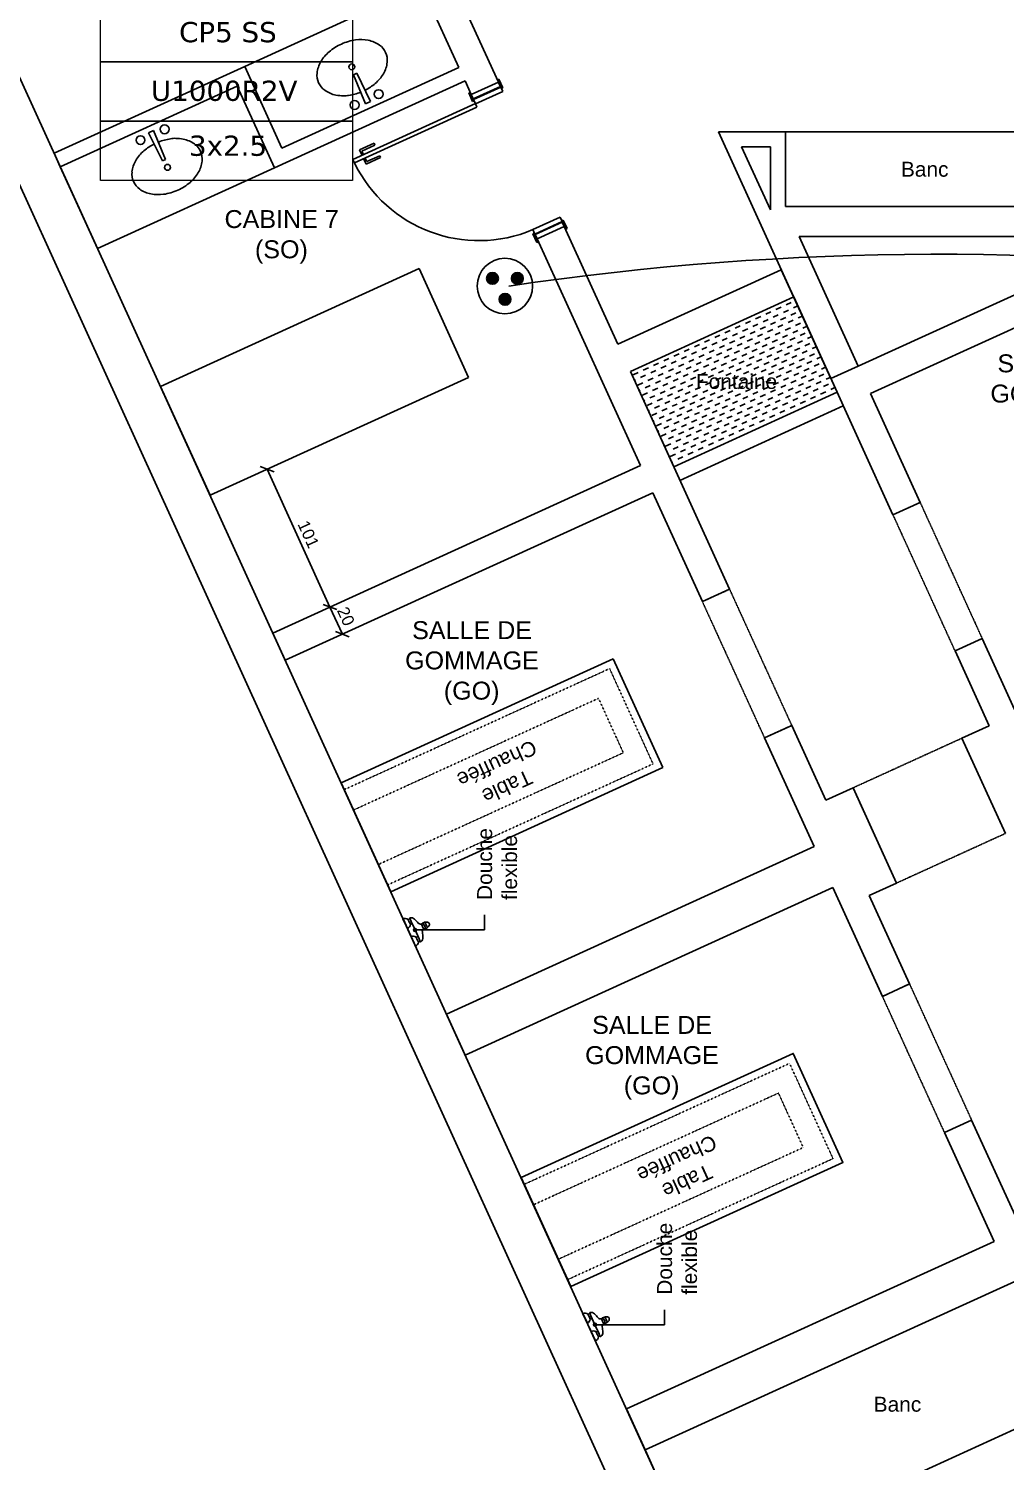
# Model space of a CAD drawing. Header units: millimetres. Extents: x 71819 to 78266, y 23672 to 38445.
# Drawn here: x 73730 to 74383, y 26074 to 27032 of the extents above; entities that cross this region are included whole.
import ezdxf
from ezdxf.enums import TextEntityAlignment as Align

# ---------------------------------------------------------------- set-up
doc = ezdxf.new("R2010")
doc.units = ezdxf.units.MM
doc.linetypes.add('ACAD_ISO03W100', pattern=[30, 12, -18])
doc.linetypes.add('DASHED2', pattern=[0.375, 0.25, -0.125])
doc.layers.add('Plan Archi', color=8, linetype='Continuous')
doc.layers.add('prise', color=1, linetype='Continuous')
doc.layers.add('STRUCTURE POUTRES', color=5, linetype='ACAD_ISO03W100', lineweight=20)
doc.styles.get("Standard").update_dxf_attribs({"font": 'arial.ttf'})
doc.styles.add('Verdana', font='verdana.ttf')

# ---------------------------------------------------------------- blocks, each defined once
blk = doc.blocks.new('_Dot')
at = {"color": 0, "linetype": 'ByBlock', "lineweight": -2}
blk.add_line((-0.5, 0), (-1, 0), dxfattribs=at)
at = {"color": 0, "linetype": 'ByBlock', "const_width": 0.5}
blk.add_lwpolyline([(-0.25, 0, 1), (0.25, 0, 1)], format="xyb", close=True, dxfattribs=at)
blk = doc.blocks.new('Prise de courant normale')
at = {"layer": 'prise', "linetype": 'Continuous'}
for points in [[(-122.5, 51.1, 1), (-43.6, 51.1, 1)], [(43.6, 51.1, 1), (122.5, 51.1, 1)], [(-38.3, -88.5, 1), (40.6, -88.5, 1)]]:
    blk.add_hatch(color=5, dxfattribs=at).paths.add_polyline_path(points, flags=0)
at = {"layer": 'prise', "color": 1, "linetype": 'Continuous'}
blk.add_circle((0, 0), 185.4, dxfattribs=at)
at = {"layer": 'prise', "color": 5, "linetype": 'Continuous'}
for centre in [(-83.1, 51.1), (83.1, 51.1), (1.2, -88.5)]:
    blk.add_circle(centre, 39.4, dxfattribs=at)
blk = doc.blocks.new('ETIQ ECL')
at = {"color": 6, "linetype": 'ByBlock'}
blk.add_lwpolyline([(-28.09, 19.8), (28.09, 19.8), (28.09, -19.8), (-28.09, -19.8)], close=True, dxfattribs=at)
at = {"layer": 'STRUCTURE POUTRES', "color": 6, "linetype": 'ByBlock'}
for points in [[(-28.09, 19.8), (28.09, 19.8), (28.09, 6.6), (-28.09, 6.6)], [(-28.09, 6.6), (28.09, 6.6), (28.09, -6.6), (-28.09, -6.6)], [(-28.09, -6.6), (28.09, -6.6), (28.09, -19.8), (-28.09, -19.8)]]:
    blk.add_lwpolyline(points, close=True, dxfattribs=at)
at = {"layer": 'STRUCTURE POUTRES', "color": 6, "linetype": 'ByBlock', "style": 'Verdana'}
for tag, p in [('CIRCUIT', (0.33, 10.99)), ('CABLE', (-0.49, -2.08)), ('SECTION', (0.37, -14.32))]:
    blk.add_attdef(tag, text='', height=4.5, dxfattribs=at).set_placement(p, align=Align.CENTER)

msp = doc.modelspace()

# ---------------------------------------------------------------- linework, layer by layer
at = {"color": 6}
msp.add_arc((74339.94, 24914.54), 1966.78, 65.53294, 98.44292, dxfattribs=at)
at = {"layer": 'Plan Archi'}
for p, q in [((72996.3, 28523.76), (74377.7, 25493.27)), ((74397, 25523.27), (73042.81, 28493.94)), ((74044.3, 26996.31), (73942.09, 27220.53)), ((73923.89, 27212.23), (74017.81, 27006.21)), ((73874.63, 27006.88), (73992.92, 27060.8)), ((73992.92, 27060.8), (74017.81, 27006.21)), ((73874.63, 27006.88), (73747.24, 26948.81)), ((73899.52, 26952.29), (73874.63, 27006.88)), ((73899.52, 26952.29), (73874.63, 27006.88)), ((74017.81, 27006.21), (73899.52, 26952.29)), ((74017.81, 27006.21), (73899.52, 26952.29)), ((73949.59, 27002.27), (73947.42, 27001.29)), ((73947.42, 27001.29), (73955.42, 26981.91)), ((73958.79, 26983.42), (73949.59, 27002.27)), ((74044.58, 26998.28), (74043.74, 26997.9)), ((74043.74, 26997.9), (74046.34, 26992.2)), ((74047.18, 26992.58), (74044.58, 26998.28)), ((73751.39, 26939.71), (73869.68, 26993.63)), ((73751.39, 26939.71), (73869.68, 26993.63)), ((73869.68, 26993.63), (73894.57, 26939.04)), ((73869.68, 26993.63), (73894.57, 26939.04)), ((73894.57, 26939.04), (74021.95, 26997.11)), ((74021.95, 26997.11), (74026.1, 26988.01)), ((74024.43, 26989.1), (74025.27, 26989.48)), ((74027.03, 26983.39), (74024.43, 26989.1)), ((74025.27, 26989.48), (74027.87, 26983.77)), ((74026.1, 26988.01), (74044.3, 26996.31)), ((74026.1, 26988.01), (74044.3, 26996.31)), ((74027.43, 26985.09), (74026.1, 26988.01)), ((74045.63, 26993.38), (74027.43, 26985.09)), ((74027.62, 26984.67), (74045.82, 26992.97)), ((74047.15, 26990.05), (74028.96, 26981.75)), ((74044.3, 26996.31), (74047.15, 26990.05)), ((74044.36, 26996.17), (74046.14, 26992.27)), ((74045.82, 26992.97), (74047.15, 26990.05)), ((74046.34, 26992.2), (74047.18, 26992.58)), ((74028.82, 26982.04), (73946.92, 26944.71)), ((73948.02, 26942.3), (74029.92, 26979.64)), ((73955.42, 26981.91), (73958.79, 26983.42)), ((74027.87, 26983.77), (74027.03, 26983.39)), ((74028.96, 26981.75), (74027.62, 26984.67)), ((74029.92, 26979.64), (74028.82, 26982.04)), ((73813.78, 26964.01), (73810.41, 26962.5)), ((73810.41, 26962.5), (73819.61, 26943.65)), ((73821.77, 26944.63), (73813.78, 26964.01)), ((74266.52, 26798.13), (74191.3, 26963.13)), ((74191.3, 26963.13), (74236.08, 26963.13)), ((74236.08, 26963.13), (74236.08, 26913.13)), ((74236.08, 26963.13), (74236.08, 26913.13)), ((74422.36, 26963.13), (74236.08, 26963.13)), ((73951.39, 26951.09), (73961.15, 26955.54)), ((73952.96, 26947.64), (73951.39, 26951.09)), ((73961.72, 26954.29), (73952.98, 26950.31)), ((73952.98, 26950.31), (73954.02, 26948.03)), ((73961.15, 26955.54), (73961.72, 26954.29)), ((74226.08, 26910.96), (74206.85, 26953.13)), ((74206.85, 26953.13), (74226.08, 26953.13)), ((74226.08, 26953.13), (74226.08, 26910.96)), ((73747.24, 26948.81), (73751.39, 26939.71)), ((73819.61, 26943.65), (73821.77, 26944.63)), ((73946.92, 26944.71), (73948.02, 26942.3)), ((73948.02, 26942.3), (73946.92, 26944.71)), ((73954.19, 26944.94), (73955.76, 26941.49)), ((73956.22, 26943.2), (73955.18, 26945.48)), ((73955.76, 26941.49), (73965.53, 26945.94)), ((73964.96, 26947.19), (73956.22, 26943.2)), ((73965.53, 26945.94), (73964.96, 26947.19)), ((73776.28, 26885.12), (73751.39, 26939.71)), ((73894.57, 26939.04), (73776.28, 26885.12)), ((74284.72, 26806.42), (74548.64, 26926.73)), ((74236.08, 26913.13), (74422.36, 26913.13)), ((74236.08, 26913.13), (74422.36, 26913.13)), ((74067.25, 26897.75), (74085.45, 26906.04)), ((74086.78, 26903.12), (74068.58, 26894.82)), ((74068.77, 26894.41), (74086.97, 26902.7)), ((74085.45, 26906.04), (74086.78, 26903.12)), ((74087.5, 26904.12), (74086.66, 26903.74)), ((74086.66, 26903.74), (74089.26, 26898.04)), ((74086.97, 26902.7), (74088.3, 26899.78)), ((74090.1, 26898.42), (74087.5, 26904.12)), ((74068.58, 26894.82), (74067.25, 26897.75)), ((74067.35, 26894.94), (74068.19, 26895.32)), ((74069.95, 26889.23), (74067.35, 26894.94)), ((74068.19, 26895.32), (74070.79, 26889.61)), ((74070.1, 26891.49), (74068.77, 26894.41)), ((74088.3, 26899.78), (74070.1, 26891.49)), ((74070.1, 26891.49), (74088.3, 26899.78)), ((74088.3, 26899.78), (74124.15, 26821.15)), ((74089.26, 26898.04), (74090.1, 26898.42)), ((74442.36, 26893.13), (74245.19, 26893.13)), ((74245.19, 26893.13), (74284.72, 26806.42)), ((74538.69, 26900.22), (74293.01, 26788.23)), ((74070.79, 26889.61), (74069.95, 26889.23)), ((74139.13, 26740.06), (74070.1, 26891.49)), ((73991.16, 26871.8), (73818.27, 26792.99)), ((74024.34, 26799), (73991.16, 26871.8)), ((74124.15, 26821.15), (74233.34, 26870.92)), ((74233.34, 26870.92), (74266.52, 26798.13)), ((74241.63, 26852.72), (74132.44, 26802.95)), ((74132.44, 26802.95), (74241.63, 26852.72)), ((74229.81, 26844.26), (74233.23, 26845.82)), ((74236.64, 26847.37), (74240.05, 26848.93)), ((74241.61, 26845.52), (74244.35, 26846.77)), ((74308, 26707.14), (74241.63, 26852.72)), ((74241.63, 26852.72), (74270.67, 26789.03)), ((74209.34, 26834.93), (74212.75, 26836.49)), ((74216.17, 26838.04), (74219.58, 26839.6)), ((74221.13, 26836.19), (74224.55, 26837.74)), ((74222.99, 26841.15), (74226.4, 26842.71)), ((74226.1, 26834.33), (74229.51, 26835.88)), ((74227.96, 26839.3), (74231.37, 26840.85)), ((74232.92, 26837.44), (74236.34, 26838.99)), ((74234.78, 26842.41), (74238.19, 26843.96)), ((74237.89, 26835.58), (74241.3, 26837.14)), ((74239.75, 26840.55), (74243.16, 26842.11)), ((74242.86, 26833.73), (74246.27, 26835.28)), ((74244.72, 26838.69), (74247.46, 26839.94)), ((74188.87, 26825.6), (74192.28, 26827.15)), ((74193.84, 26823.74), (74197.25, 26825.3)), ((74195.69, 26828.71), (74199.1, 26830.26)), ((74200.66, 26826.85), (74204.07, 26828.41)), ((74202.52, 26831.82), (74205.93, 26833.38)), ((74205.63, 26825), (74209.04, 26826.55)), ((74207.48, 26829.96), (74210.9, 26831.52)), ((74212.45, 26828.11), (74215.86, 26829.66)), ((74214.31, 26833.07), (74217.72, 26834.63)), ((74217.42, 26826.25), (74220.83, 26827.81)), ((74219.28, 26831.22), (74222.69, 26832.77)), ((74222.39, 26824.39), (74225.8, 26825.95)), ((74224.24, 26829.36), (74227.66, 26830.92)), ((74229.21, 26827.5), (74232.62, 26829.06)), ((74231.07, 26832.47), (74234.48, 26834.03)), ((74234.18, 26825.65), (74237.59, 26827.2)), ((74236.04, 26830.61), (74239.45, 26832.17)), ((74239.15, 26823.79), (74242.56, 26825.35)), ((74241, 26828.76), (74244.42, 26830.31)), ((74245.97, 26826.9), (74249.38, 26828.46)), ((74247.83, 26831.87), (74250.57, 26833.12)), ((74250.94, 26825.04), (74253.68, 26826.29)), ((74168.39, 26816.27), (74171.81, 26817.82)), ((74173.36, 26814.41), (74176.77, 26815.96)), ((74175.22, 26819.38), (74178.63, 26820.93)), ((74180.19, 26817.52), (74183.6, 26819.08)), ((74182.04, 26822.49), (74185.46, 26824.04)), ((74185.15, 26815.66), (74188.57, 26817.22)), ((74187.01, 26820.63), (74190.42, 26822.19)), ((74191.98, 26818.77), (74195.39, 26820.33)), ((74196.95, 26816.92), (74200.36, 26818.47)), ((74198.8, 26821.88), (74202.22, 26823.44)), ((74201.91, 26815.06), (74205.33, 26816.62)), ((74203.77, 26820.03), (74207.18, 26821.58)), ((74208.74, 26818.17), (74212.15, 26819.73)), ((74210.59, 26823.14), (74214.01, 26824.69)), ((74213.71, 26816.31), (74217.12, 26817.87)), ((74215.56, 26821.28), (74218.97, 26822.84)), ((74218.67, 26814.46), (74222.09, 26816.01)), ((74220.53, 26819.43), (74223.94, 26820.98)), ((74225.5, 26817.57), (74228.91, 26819.12)), ((74227.35, 26822.54), (74230.77, 26824.09)), ((74230.47, 26815.71), (74233.88, 26817.27)), ((74232.32, 26820.68), (74235.73, 26822.24)), ((74237.29, 26818.82), (74240.7, 26820.38)), ((74242.26, 26816.97), (74245.67, 26818.52)), ((74244.11, 26821.93), (74247.53, 26823.49)), ((74247.23, 26815.11), (74250.64, 26816.66)), ((74249.08, 26820.08), (74252.49, 26821.63)), ((74254.05, 26818.22), (74256.79, 26819.47)), ((74147.92, 26806.93), (74151.33, 26808.49)), ((74152.89, 26805.08), (74156.3, 26806.63)), ((74154.75, 26810.04), (74158.16, 26811.6)), ((74159.71, 26808.19), (74163.13, 26809.74)), ((74161.57, 26813.15), (74164.98, 26814.71)), ((74164.68, 26806.33), (74168.09, 26807.89)), ((74166.54, 26811.3), (74169.95, 26812.85)), ((74169.65, 26804.47), (74173.06, 26806.03)), ((74171.51, 26809.44), (74174.92, 26811)), ((74176.47, 26807.58), (74179.89, 26809.14)), ((74178.33, 26812.55), (74181.74, 26814.11)), ((74181.44, 26805.73), (74184.85, 26807.28)), ((74183.3, 26810.7), (74186.71, 26812.25)), ((74188.27, 26808.84), (74191.68, 26810.39)), ((74190.12, 26813.81), (74193.53, 26815.36)), ((74193.23, 26806.98), (74196.64, 26808.54)), ((74195.09, 26811.95), (74198.5, 26813.5)), ((74198.2, 26805.13), (74201.61, 26806.68)), ((74200.06, 26810.09), (74203.47, 26811.65)), ((74205.02, 26808.24), (74208.44, 26809.79)), ((74206.88, 26813.2), (74210.29, 26814.76)), ((74209.99, 26806.38), (74213.4, 26807.93)), ((74211.85, 26811.35), (74215.26, 26812.9)), ((74214.96, 26804.52), (74218.37, 26806.08)), ((74216.82, 26809.49), (74220.23, 26811.05)), ((74221.78, 26807.63), (74225.2, 26809.19)), ((74223.64, 26812.6), (74227.05, 26814.16)), ((74226.75, 26805.78), (74230.16, 26807.33)), ((74228.61, 26810.74), (74232.02, 26812.3)), ((74233.58, 26808.89), (74236.99, 26810.44)), ((74235.43, 26813.86), (74238.85, 26815.41)), ((74238.54, 26807.03), (74241.96, 26808.59)), ((74240.4, 26812), (74243.81, 26813.55)), ((74243.51, 26805.17), (74246.92, 26806.73)), ((74245.37, 26810.14), (74248.78, 26811.7)), ((74250.34, 26808.29), (74253.75, 26809.84)), ((74252.19, 26813.25), (74255.61, 26814.81)), ((74255.3, 26806.43), (74258.72, 26807.98)), ((74257.16, 26811.4), (74259.9, 26812.65)), ((74284.72, 26806.42), (74266.52, 26798.13)), ((74266.52, 26798.13), (74284.72, 26806.42)), ((73851.46, 26720.19), (74024.34, 26799)), ((74132.44, 26802.95), (74198.81, 26657.36)), ((74161.48, 26739.25), (74132.44, 26802.95)), ((74134.27, 26800.71), (74137.68, 26802.27)), ((74135.16, 26796.99), (74135.83, 26797.3)), ((74139.24, 26798.85), (74142.65, 26800.41)), ((74141.1, 26803.82), (74144.51, 26805.38)), ((74144.21, 26797), (74147.62, 26798.55)), ((74146.06, 26801.97), (74149.48, 26803.52)), ((74149.18, 26795.14), (74152.59, 26796.7)), ((74151.03, 26800.11), (74154.44, 26801.66)), ((74156, 26798.25), (74159.41, 26799.81)), ((74157.86, 26803.22), (74161.27, 26804.77)), ((74160.97, 26796.39), (74164.38, 26797.95)), ((74162.82, 26801.36), (74166.24, 26802.92)), ((74167.79, 26799.51), (74171.2, 26801.06)), ((74172.76, 26797.65), (74176.17, 26799.2)), ((74174.62, 26802.62), (74178.03, 26804.17)), ((74177.73, 26795.79), (74181.14, 26797.35)), ((74179.58, 26800.76), (74183, 26802.32)), ((74184.55, 26798.9), (74187.96, 26800.46)), ((74186.41, 26803.87), (74189.82, 26805.43)), ((74189.52, 26797.05), (74192.93, 26798.6)), ((74191.38, 26802.01), (74194.79, 26803.57)), ((74194.49, 26795.19), (74197.9, 26796.75)), ((74196.34, 26800.16), (74199.76, 26801.71)), ((74201.31, 26798.3), (74204.72, 26799.86)), ((74203.17, 26803.27), (74206.58, 26804.82)), ((74206.28, 26796.44), (74209.69, 26798)), ((74208.14, 26801.41), (74211.55, 26802.97)), ((74213.1, 26799.55), (74216.52, 26801.11)), ((74218.07, 26797.7), (74221.48, 26799.25)), ((74219.93, 26802.67), (74223.34, 26804.22)), ((74223.04, 26795.84), (74226.45, 26797.4)), ((74224.9, 26800.81), (74228.31, 26802.36)), ((74229.86, 26798.95), (74233.28, 26800.51)), ((74231.72, 26803.92), (74235.13, 26805.48)), ((74234.83, 26797.1), (74238.24, 26798.65)), ((74236.69, 26802.06), (74240.1, 26803.62)), ((74239.8, 26795.24), (74243.21, 26796.79)), ((74241.66, 26800.21), (74245.07, 26801.76)), ((74246.62, 26798.35), (74250.03, 26799.91)), ((74248.48, 26803.32), (74251.89, 26804.87)), ((74251.59, 26796.49), (74255, 26798.05)), ((74253.45, 26801.46), (74256.86, 26803.02)), ((74258.41, 26799.6), (74261.83, 26801.16)), ((74260.27, 26804.57), (74263.01, 26805.82)), ((74263.38, 26797.75), (74266.12, 26799)), ((73818.27, 26792.99), (73851.46, 26720.19)), ((74137.38, 26793.89), (74140.8, 26795.44)), ((74138.27, 26790.17), (74138.94, 26790.47)), ((74140.49, 26787.06), (74143.91, 26788.62)), ((74142.35, 26792.03), (74145.76, 26793.59)), ((74147.32, 26790.17), (74150.73, 26791.73)), ((74152.29, 26788.32), (74155.7, 26789.87)), ((74154.14, 26793.28), (74157.56, 26794.84)), ((74157.25, 26786.46), (74160.67, 26788.02)), ((74159.11, 26791.43), (74162.52, 26792.98)), ((74270.67, 26789.03), (74161.48, 26739.25)), ((74164.08, 26789.57), (74167.49, 26791.13)), ((74165.94, 26794.54), (74169.35, 26796.09)), ((74169.05, 26787.71), (74172.46, 26789.27)), ((74170.9, 26792.68), (74174.32, 26794.24)), ((74174.01, 26785.86), (74177.43, 26787.41)), ((74175.87, 26790.82), (74179.28, 26792.38)), ((74180.84, 26788.97), (74184.25, 26790.52)), ((74182.69, 26793.94), (74186.11, 26795.49)), ((74185.81, 26787.11), (74189.22, 26788.67)), ((74187.66, 26792.08), (74191.07, 26793.63)), ((74190.77, 26785.25), (74194.19, 26786.81)), ((74192.63, 26790.22), (74196.04, 26791.78)), ((74197.6, 26788.37), (74201.01, 26789.92)), ((74199.45, 26793.33), (74202.87, 26794.89)), ((74202.57, 26786.51), (74205.98, 26788.06)), ((74204.42, 26791.48), (74207.83, 26793.03)), ((74209.39, 26789.62), (74212.8, 26791.18)), ((74211.25, 26794.59), (74214.66, 26796.14)), ((74214.36, 26787.76), (74217.77, 26789.32)), ((74216.21, 26792.73), (74219.63, 26794.29)), ((74219.33, 26785.91), (74222.74, 26787.46)), ((74221.18, 26790.87), (74224.59, 26792.43)), ((74226.15, 26789.02), (74229.56, 26790.57)), ((74228.01, 26793.98), (74231.42, 26795.54)), ((74231.12, 26787.16), (74234.53, 26788.72)), ((74232.97, 26792.13), (74236.39, 26793.68)), ((74236.08, 26785.3), (74239.5, 26786.86)), ((74237.94, 26790.27), (74241.35, 26791.83)), ((74242.91, 26788.41), (74246.32, 26789.97)), ((74244.77, 26793.38), (74248.18, 26794.94)), ((74247.88, 26786.56), (74251.29, 26788.11)), ((74249.73, 26791.53), (74253.15, 26793.08)), ((74254.7, 26789.67), (74258.11, 26791.22)), ((74256.56, 26794.64), (74259.97, 26796.19)), ((74259.67, 26787.81), (74263.08, 26789.37)), ((74261.53, 26792.78), (74264.94, 26794.34)), ((74266.49, 26790.92), (74269.24, 26792.17)), ((74293.01, 26788.23), (74326.2, 26715.43)), ((74141.38, 26783.34), (74142.05, 26783.65)), ((74143.61, 26780.24), (74147.02, 26781.79)), ((74145.46, 26785.21), (74148.87, 26786.76)), ((74148.57, 26778.38), (74151.99, 26779.94)), ((74150.43, 26783.35), (74153.84, 26784.9)), ((74153.54, 26776.52), (74156.95, 26778.08)), ((74155.4, 26781.49), (74158.81, 26783.05)), ((74160.37, 26779.64), (74163.78, 26781.19)), ((74162.22, 26784.6), (74165.63, 26786.16)), ((74165.33, 26777.78), (74168.74, 26779.33)), ((74165.63, 26730.16), (74274.82, 26779.93)), ((74167.19, 26782.75), (74170.6, 26784.3)), ((74170.3, 26775.92), (74173.71, 26777.48)), ((74172.16, 26780.89), (74175.57, 26782.44)), ((74177.12, 26779.03), (74180.54, 26780.59)), ((74178.98, 26784), (74182.39, 26785.56)), ((74182.09, 26777.18), (74185.5, 26778.73)), ((74183.95, 26782.14), (74187.36, 26783.7)), ((74188.92, 26780.29), (74192.33, 26781.84)), ((74193.88, 26778.43), (74197.3, 26779.99)), ((74195.74, 26783.4), (74199.15, 26784.95)), ((74198.85, 26776.57), (74202.26, 26778.13)), ((74200.71, 26781.54), (74204.12, 26783.1)), ((74205.68, 26779.68), (74209.09, 26781.24)), ((74207.53, 26784.65), (74210.95, 26786.21)), ((74210.64, 26777.83), (74214.06, 26779.38)), ((74212.5, 26782.8), (74215.91, 26784.35)), ((74215.61, 26775.97), (74219.02, 26777.53)), ((74217.47, 26780.94), (74220.88, 26782.49)), ((74222.44, 26779.08), (74225.85, 26780.64)), ((74224.29, 26784.05), (74227.71, 26785.6)), ((74227.4, 26777.23), (74230.82, 26778.78)), ((74229.26, 26782.19), (74232.67, 26783.75)), ((74234.23, 26780.34), (74237.64, 26781.89)), ((74239.2, 26778.48), (74242.61, 26780.03)), ((74241.05, 26783.45), (74244.46, 26785)), ((74246.02, 26781.59), (74249.43, 26783.15)), ((74252.84, 26784.7), (74256.26, 26786.26)), ((74144.49, 26776.52), (74145.16, 26776.83)), ((74146.72, 26773.41), (74150.13, 26774.97)), ((74147.6, 26769.7), (74148.27, 26770)), ((74149.83, 26766.59), (74153.24, 26768.14)), ((74151.68, 26771.56), (74155.1, 26773.11)), ((74156.65, 26769.7), (74160.06, 26771.26)), ((74158.51, 26774.67), (74161.92, 26776.22)), ((74161.62, 26767.84), (74165.03, 26769.4)), ((74163.48, 26772.81), (74166.89, 26774.37)), ((74168.44, 26770.95), (74171.86, 26772.51)), ((74173.41, 26769.1), (74176.82, 26770.65)), ((74175.27, 26774.07), (74178.68, 26775.62)), ((74178.38, 26767.24), (74181.79, 26768.8)), ((74180.24, 26772.21), (74183.65, 26773.76)), ((74185.2, 26770.35), (74188.62, 26771.91)), ((74187.06, 26775.32), (74190.47, 26776.87)), ((74190.17, 26768.49), (74193.58, 26770.05)), ((74192.03, 26773.46), (74195.44, 26775.02)), ((74195.14, 26766.64), (74198.55, 26768.19)), ((74197, 26771.61), (74200.41, 26773.16)), ((74201.96, 26769.75), (74205.38, 26771.3)), ((74203.82, 26774.72), (74207.23, 26776.27)), ((74206.93, 26767.89), (74210.34, 26769.45)), ((74208.79, 26772.86), (74212.2, 26774.42)), ((74213.75, 26771), (74217.17, 26772.56)), ((74218.72, 26769.15), (74222.13, 26770.7)), ((74220.58, 26774.11), (74223.99, 26775.67)), ((74225.55, 26772.26), (74228.96, 26773.81)), ((74232.37, 26775.37), (74235.78, 26776.92)), ((74150.71, 26762.87), (74151.38, 26763.18)), ((74152.94, 26759.76), (74156.35, 26761.32)), ((74154.79, 26764.73), (74158.21, 26766.29)), ((74157.91, 26757.91), (74161.32, 26759.46)), ((74159.76, 26762.88), (74163.17, 26764.43)), ((74164.73, 26761.02), (74168.14, 26762.57)), ((74166.59, 26765.99), (74170, 26767.54)), ((74169.7, 26759.16), (74173.11, 26760.72)), ((74171.55, 26764.13), (74174.97, 26765.69)), ((74174.67, 26757.31), (74178.08, 26758.86)), ((74176.52, 26762.27), (74179.93, 26763.83)), ((74181.49, 26760.42), (74184.9, 26761.97)), ((74183.35, 26765.38), (74186.76, 26766.94)), ((74186.46, 26758.56), (74189.87, 26760.11)), ((74188.31, 26763.53), (74191.73, 26765.08)), ((74191.43, 26756.7), (74194.84, 26758.26)), ((74193.28, 26761.67), (74196.69, 26763.23)), ((74198.25, 26759.81), (74201.66, 26761.37)), ((74200.11, 26764.78), (74203.52, 26766.34)), ((74205.07, 26762.92), (74208.49, 26764.48)), ((74211.9, 26766.04), (74215.31, 26767.59)), ((74153.82, 26756.05), (74154.49, 26756.35)), ((74156.05, 26752.94), (74159.46, 26754.5)), ((74156.93, 26749.22), (74157.6, 26749.53)), ((74161.02, 26751.08), (74164.43, 26752.64)), ((74162.87, 26756.05), (74166.29, 26757.61)), ((74165.98, 26749.23), (74169.4, 26750.78)), ((74167.84, 26754.19), (74171.25, 26755.75)), ((74170.95, 26747.37), (74174.36, 26748.93)), ((74172.81, 26752.34), (74176.22, 26753.89)), ((74177.78, 26750.48), (74181.19, 26752.04)), ((74179.63, 26755.45), (74183.05, 26757)), ((74184.6, 26753.59), (74188.01, 26755.15)), ((73893.45, 26628.06), (74139.13, 26740.06)), ((74159.16, 26746.12), (74162.57, 26747.67)), ((74160.04, 26742.4), (74160.72, 26742.7)), ((74164.13, 26744.26), (74167.54, 26745.81)), ((73931.63, 26645.49), (73889.59, 26737.6)), ((74147.43, 26721.86), (73901.75, 26609.87)), ((74180.61, 26649.07), (74147.43, 26721.86)), ((74326.2, 26715.43), (74308, 26707.14)), ((74198.81, 26657.36), (74180.61, 26649.07)), ((73939.94, 26627.3), (73931.63, 26645.49)), ((73901.75, 26609.87), (73893.45, 26628.06)), ((74349.48, 26616.14), (74367.68, 26624.44)), ((74367.68, 26624.44), (74400.86, 26551.65)), ((74372.29, 26566.1), (74349.48, 26616.14)), ((74121.06, 26610.93), (73939.08, 26527.97)), ((74154.25, 26538.14), (74121.06, 26610.93)), ((74240.33, 26566.39), (74222.13, 26558.09)), ((74222.13, 26558.09), (74255.31, 26485.3)), ((74263.14, 26516.34), (74240.33, 26566.39)), ((74354.09, 26557.8), (74372.29, 26566.1)), ((74383.13, 26494.11), (74354.09, 26557.8)), ((73972.26, 26455.18), (74154.25, 26538.14)), ((73939.08, 26527.97), (73972.26, 26455.18)), ((74281.34, 26524.64), (74263.14, 26516.34)), ((74310.38, 26460.94), (74281.34, 26524.64)), ((74255.31, 26485.3), (74009.64, 26373.31)), ((74022.08, 26346.01), (74267.76, 26458)), ((74267.76, 26458), (74300.94, 26385.21)), ((74292.18, 26452.65), (74310.38, 26460.94)), ((74319.14, 26393.5), (74292.18, 26452.65)), ((73983.42, 26430.53), (73980.46, 26437.02)), ((73980.49, 26436.95), (73983.42, 26430.53)), ((73983.82, 26436.69), (73984.63, 26434.9)), ((73983.86, 26436.6), (73985.07, 26437.15)), ((73985.38, 26433.27), (73984.56, 26435.06)), ((73984.98, 26437.34), (73985.84, 26435.45)), ((73985.33, 26433.37), (73986.54, 26433.92)), ((73988.5, 26429.61), (73985.77, 26435.61)), ((73992.77, 26433.55), (73993.51, 26433.89)), ((73992.88, 26433.44), (73993.57, 26431.92)), ((73994.71, 26432.86), (73994.87, 26432.51)), ((73995.02, 26432.17), (73994.87, 26432.51)), ((73995.29, 26434.42), (73995.94, 26433)), ((73996.58, 26431.59), (73995.94, 26433)), ((73988.79, 26418.75), (73985.86, 26425.17)), ((73985.86, 26425.17), (73988.82, 26418.69)), ((73988.5, 26429.61), (73991.24, 26423.61)), ((73989.22, 26424.85), (73990.03, 26423.06)), ((73989.26, 26424.76), (73990.46, 26425.3)), ((73990.77, 26421.43), (73989.96, 26423.22)), ((73992.02, 26421.89), (73991.16, 26423.77)), ((73994.26, 26430.4), (73993.57, 26431.92)), ((73994.28, 26430.25), (73995.02, 26430.58)), ((73990.73, 26421.53), (73991.94, 26422.07)), ((74300.94, 26385.21), (74319.14, 26393.5)), ((74009.64, 26373.31), (74022.08, 26346.01)), ((74342.38, 26294.2), (74360.58, 26302.49)), ((74360.58, 26302.49), (74389.61, 26238.8)), ((74375.56, 26221.4), (74342.38, 26294.2)), ((74129.93, 26109.43), (74375.56, 26221.4)), ((74424.4, 26210.7), (74142.33, 26082.11)), ((74406.2, 26202.4), (74142.33, 26082.11)), ((74103.71, 26166.66), (74100.75, 26173.14)), ((74100.78, 26173.08), (74103.71, 26166.66)), ((74104.11, 26172.82), (74104.92, 26171.03)), ((74104.15, 26172.72), (74105.35, 26173.27)), ((74105.66, 26169.4), (74104.85, 26171.19)), ((74105.27, 26173.46), (74106.13, 26171.58)), ((74105.62, 26169.49), (74106.83, 26170.04)), ((74108.79, 26165.74), (74106.05, 26171.74)), ((74108.79, 26165.74), (74111.52, 26159.73)), ((74113.06, 26169.68), (74113.8, 26170.01)), ((74113.17, 26169.56), (74113.86, 26168.05)), ((74114.55, 26166.53), (74113.86, 26168.05)), ((74114.57, 26166.37), (74115.3, 26166.71)), ((74115, 26168.98), (74115.15, 26168.64)), ((74115.31, 26168.29), (74115.15, 26168.64)), ((74115.58, 26170.54), (74116.23, 26169.12)), ((74116.87, 26167.71), (74116.23, 26169.12)), ((74109.08, 26154.88), (74106.15, 26161.3)), ((74106.15, 26161.3), (74109.1, 26154.81)), ((74109.5, 26160.97), (74110.32, 26159.18)), ((74109.55, 26160.88), (74110.75, 26161.43)), ((74111.06, 26157.55), (74110.25, 26159.34)), ((74111.02, 26157.65), (74112.22, 26158.2)), ((74112.31, 26158.01), (74111.45, 26159.89)), ((74261.55, 26037.55), (74443.53, 26120.51)), ((74142.33, 26082.11), (74129.93, 26109.43)), ((74142.33, 26082.11), (74262.62, 25818.24))]:
    msp.add_line(p, q, dxfattribs=at)
at = {"layer": 'Plan Archi', "color": 0, "linetype": 'ByBlock'}
for p, q in [((73894.23, 26735.87), (73884.95, 26739.33)), ((73927, 26647.22), (73936.27, 26643.76)), ((73936.27, 26643.76), (73927, 26647.22)), ((73935.3, 26629.03), (73944.58, 26625.57))]:
    msp.add_line(p, q, dxfattribs=at)
at = {"layer": 'Plan Archi', "linetype": 'DASHED2'}
for p, q in [((74326.2, 26715.43), (74308, 26707.14)), ((74367.68, 26624.44), (74326.2, 26715.43)), ((74308, 26707.14), (74349.48, 26616.14)), ((74198.81, 26657.36), (74180.61, 26649.07)), ((74240.33, 26566.39), (74198.81, 26657.36)), ((74180.61, 26649.07), (74222.13, 26558.09)), ((74349.48, 26616.14), (74367.68, 26624.44)), ((74222.13, 26558.09), (74240.33, 26566.39)), ((74354.09, 26557.8), (74281.26, 26524.6)), ((74383.13, 26494.11), (74354.09, 26557.8)), ((74281.26, 26524.6), (74310.29, 26460.91)), ((74310.29, 26460.91), (74383.13, 26494.11)), ((74319.14, 26393.5), (74300.94, 26385.21)), ((74300.94, 26385.21), (74342.42, 26294.22)), ((74360.62, 26302.51), (74319.14, 26393.5)), ((74342.42, 26294.22), (74360.62, 26302.51))]:
    msp.add_line(p, q, dxfattribs=at)
at = {"layer": 'Plan Archi', "linetype": 'ACAD_ISO03W100', "ltscale": 0.009}
for p, q in [((73941.15, 26523.42), (74118.59, 26604.31)), ((74118.59, 26604.31), (74147.62, 26540.61)), ((73947.38, 26509.78), (74111.16, 26584.44)), ((74111.16, 26584.44), (74127.75, 26548.04)), ((74127.75, 26548.04), (73963.97, 26473.38)), ((74147.62, 26540.61), (73970.19, 26459.73))]:
    msp.add_line(p, q, dxfattribs=at)
at = {"layer": 'Plan Archi', "linetype": 'ByBlock', "lineweight": -2}
for p, q in [((74035.02, 26429.61), (74035.02, 26439.61)), ((74155.31, 26165.74), (74155.31, 26175.74))]:
    msp.add_line(p, q, dxfattribs=at)
at = {"layer": 'Plan Archi'}
for points in [[(73988.79, 26418.75), (73980.49, 26436.95)], [(74109.08, 26154.88), (74100.78, 26173.08)]]:
    msp.add_lwpolyline(points, dxfattribs=at)
at = {"layer": 'Plan Archi', "linetype": 'ByBlock', "lineweight": -2}
for points in [[(73991.5, 26429.61), (74035.02, 26429.61)], [(74111.79, 26165.74), (74155.31, 26165.74)]]:
    msp.add_lwpolyline(points, dxfattribs=at)
at = {"layer": 'Plan Archi'}
msp.add_lwpolyline([(74059.37, 26264.1), (74092.55, 26191.3), (74274.54, 26274.26), (74241.35, 26347.06)], close=True, dxfattribs=at)
at = {"layer": 'Plan Archi', "linetype": 'ACAD_ISO03W100', "ltscale": 0.009}
for points in [[(74061.44, 26259.55), (74238.88, 26340.43), (74267.91, 26276.74), (74090.48, 26195.85)], [(74067.67, 26245.9), (74231.45, 26320.56), (74248.04, 26284.16), (74084.26, 26209.5)]]:
    msp.add_lwpolyline(points, dxfattribs=at)
at = {"layer": 'Plan Archi'}
for centre, radius in [((73946.22, 27006.54), 1.97), ((73964.22, 26988.33), 2.96), ((73948.1, 26981.08), 2.96), ((73804.97, 26957.59), 2.96), ((73821.09, 26964.84), 2.96), ((73822.98, 26939.38), 1.97)]:
    msp.add_circle(centre, radius, dxfattribs=at)
for centre, radius, start, end in [((73953.59, 26990.16), 34.72, 114.21797, 130.50768), ((73953.59, 26990.16), 34.72, 97.92827, 114.21797), ((73952.36, 26998.98), 25.82, 79.01521, 97.92827), ((73953.62, 27005.48), 19.2, 54.63624, 79.01521), ((73957.53, 27010.99), 12.43, 24.21797, 54.63624), ((73942.1, 27000.3), 19.2, 149.42073, 173.79971), ((73947.8, 26996.93), 25.82, 130.50768, 149.42073), ((73950.81, 27011.73), 19.2, 329.42073, 353.79971), ((73957.53, 27010.99), 12.43, 353.79971, 24.21797), ((73935.38, 27001.03), 12.43, 173.79971, 204.21797), ((73945.11, 27015.09), 25.82, 310.50768, 329.42073), ((73935.38, 27001.03), 12.43, 204.21797, 234.63624), ((73939.29, 27006.54), 19.2, 234.63624, 259.01521), ((73939.33, 27021.86), 34.72, 277.92827, 291.82061), ((73939.33, 27021.86), 34.72, 297.0506, 310.50768), ((73942.34, 27026.69), 39.56, 260.24241, 267.60029), ((73941.26, 26998.97), 11.84, 267.28953, 283.97582), ((73824.08, 26930.83), 25.82, 130.50768, 149.42073), ((73829.87, 26924.06), 34.72, 117.0506, 130.50768), ((73829.87, 26924.06), 34.72, 97.92827, 111.82061), ((73827.94, 26946.95), 11.84, 87.28953, 103.97582), ((73826.85, 26919.23), 39.56, 80.24241, 87.60029), ((73829.9, 26939.38), 19.2, 54.63624, 79.01521), ((73833.81, 26944.89), 12.43, 24.21797, 54.63624), ((73833.81, 26944.89), 12.43, 353.79971, 24.21797), ((73818.38, 26934.2), 19.2, 149.42073, 173.79971), ((73827.09, 26945.62), 19.2, 329.42073, 353.79971), ((74031.12, 26982.89), 92.49, 206.02761, 292.99185), ((73811.66, 26934.93), 12.43, 173.79971, 204.21797), ((73821.39, 26948.99), 25.82, 310.50768, 329.42073), ((73811.66, 26934.93), 12.43, 204.21797, 234.63624), ((73815.57, 26940.44), 19.2, 234.63624, 259.01521), ((73816.84, 26946.94), 25.82, 259.01521, 277.92827), ((73815.61, 26955.76), 34.72, 277.92827, 294.21797), ((73815.61, 26955.76), 34.72, 294.21797, 310.50768), ((73981.83, 26433.63), 3.65, 57.06541, 111.96422), ((73981.76, 26433.79), 3.65, 297.03365, 351.93246), ((73985.2, 26437.43), 0.238, 105.60351, 204.49894), ((73985.97, 26434.68), 3.1, 44.33182, 105.60351), ((73963.66, 26411.33), 35.39, 40.33677, 46.12858), ((73992.19, 26435.61), 2.08, 221.2988, 281.70396), ((73992.66, 26433.34), 0.238, 24.49894, 101.70396), ((73993.51, 26433.87), 0.28, 107.78546, 199.90424), ((73996.22, 26429.38), 5.51, 88.14554, 120.49232), ((73993.49, 26433.84), 0.0541, 65.81354, 163.99125), ((73992.99, 26432.07), 1.89, 24.51466, 74.02614), ((73995.54, 26434.53), 0.275, 111.77966, 205.4251), ((73987.23, 26421.78), 3.65, 57.06541, 111.96422), ((73990.66, 26424.38), 3.1, 303.39436, 4.66605), ((73995.45, 26428.46), 2.08, 127.29391, 187.69907), ((73958.41, 26422.86), 35.39, 2.86929, 8.6611), ((73994.05, 26430.31), 0.238, 307.29391, 24.49894), ((73995, 26430.6), 0.28, 209.09363, 301.21241), ((73994.96, 26430.6), 0.0541, 245.00662, 343.18433), ((73993.3, 26431.38), 1.89, 334.97173, 24.48321), ((73993.39, 26435.59), 5.51, 288.50555, 320.85233), ((73996.84, 26431.7), 0.275, 203.57277, 297.21821), ((73987.16, 26421.94), 3.65, 297.03365, 351.93246), ((73992.24, 26421.99), 0.238, 204.49894, 303.39436), ((74106.26, 26170.8), 3.1, 44.33182, 105.60351), ((74102.12, 26169.75), 3.65, 57.06541, 111.96422), ((74102.05, 26169.91), 3.65, 297.03365, 351.93246), ((74105.49, 26173.56), 0.238, 105.60351, 204.49894), ((74083.95, 26147.46), 35.39, 40.33677, 46.12858), ((74112.48, 26171.73), 2.08, 221.2988, 281.70396), ((74112.95, 26169.47), 0.238, 24.49894, 101.70396), ((74113.8, 26169.99), 0.28, 107.78546, 199.90424), ((74115.74, 26164.59), 2.08, 127.29391, 187.69907), ((74078.7, 26158.98), 35.39, 2.86929, 8.6611), ((74116.51, 26165.51), 5.51, 88.14554, 120.49232), ((74113.77, 26169.97), 0.0541, 65.81354, 163.99125), ((74113.28, 26168.2), 1.89, 24.51466, 74.02614), ((74114.34, 26166.43), 0.238, 307.29391, 24.49894), ((74115.29, 26166.72), 0.28, 209.09363, 301.21241), ((74115.25, 26166.72), 0.0541, 245.00662, 343.18433), ((74113.59, 26167.51), 1.89, 334.97173, 24.48321), ((74113.68, 26171.71), 5.51, 288.50555, 320.85233), ((74115.83, 26170.66), 0.275, 111.77966, 205.4251), ((74117.12, 26167.82), 0.275, 203.57277, 297.21821), ((74107.52, 26157.91), 3.65, 57.06541, 111.96422), ((74107.44, 26158.07), 3.65, 297.03365, 351.93246), ((74112.53, 26158.11), 0.238, 204.49894, 303.39436), ((74110.95, 26160.5), 3.1, 303.39436, 4.66605)]:
    msp.add_arc(centre, radius, start, end, dxfattribs=at)
for centre in [(73996.41, 26433.22), (74116.7, 26169.34)]:
    msp.add_ellipse(centre, major_axis=(1.54, 0.7), ratio=0.986081, start_param=0, end_param=1.153923, dxfattribs=at)
at = {"layer": 'Plan Archi', "extrusion": (0, 0, -1)}
for centre in [(73996.41, 26433.22), (74116.7, 26169.34)]:
    msp.add_ellipse(centre, major_axis=(1.54, 0.7), ratio=0.986081, start_param=0, end_param=1.153923, dxfattribs=at)

# ---------------------------------------------------------------- block references
at = {"xscale": 0.1, "yscale": 0.1, "zscale": 0.1}
msp.add_blockref('Prise de courant normale', (74048.59, 26860.03), dxfattribs=at)
at = {"layer": 'Plan Archi', "lineweight": -2, "xscale": 3, "yscale": 3, "zscale": 3, "rotation": 180}
for p in [(73988.5, 26429.61), (74108.79, 26165.74)]:
    msp.add_blockref('_Dot', p, dxfattribs=at)
at = {"layer": 'STRUCTURE POUTRES', "color": 6, "linetype": 'ByBlock', "xscale": 3, "yscale": 3, "zscale": 3}
msp.add_blockref('ETIQ ECL', (73862.41, 26990.06), dxfattribs=at).add_auto_attribs({'SECTION': '3x2.5', 'CABLE': 'U1000R2V', 'CIRCUIT': 'CP5 SS'})

# ---------------------------------------------------------------- texts
at = {"layer": 'Plan Archi'}
for s, p in [('Banc', (74329.22, 26938.13)), ('Fontaine', (74203.41, 26796.25)), ('Banc', (74311.01, 26112.58))]:
    msp.add_text(s, height=10, dxfattribs=at).set_placement(p, align=Align.MIDDLE_CENTER)
at = {"layer": 'Plan Archi', "linetype": 'ByBlock'}
for s, height, rotation, p in [('CABINE 7', 12, 360, (73861.15, 26898.81)), ('(SO)', 12, 360, (73881.49, 26878.6)), ('SALLE DE', 12, 360, (74377.83, 26802.37)), ('GOMMAGE', 12, 360, (74373.13, 26782.15)), ('101', 8, 294.53517, (73909.78, 26700.96)), ('20', 8, 294.53517, (73936.12, 26643.27)), ('SALLE DE', 12, 360, (73986.57, 26624.01)), ('GOMMAGE', 12, 360, (73981.86, 26603.79)), ('(GO)', 12, 360, (74007.74, 26583.58)), ('Chauffée', 10, 204.50602, (74066.98, 26556.97)), ('Table', 10, 204.50602, (74063.9, 26537.06)), ('SALLE DE', 12, 360, (74106.9, 26360.15)), ('GOMMAGE', 12, 360, (74102.19, 26339.94)), ('(GO)', 12, 360, (74128.07, 26319.72))]:
    msp.add_text(s, height=height, rotation=rotation, dxfattribs=at).set_placement(p)
at = {"layer": 'Plan Archi', "char_height": 10, "attachment_point": 1, "rotation": 90}
for insert in [(74030.02, 26449.61), (74150.31, 26185.74)]:
    msp.add_mtext('Douche\\Pflexible', dxfattribs=dict(at, insert=insert))
at = {"layer": 'Plan Archi', "insert": (74166.95, 26269.18), "char_height": 10, "width": 182.5338, "attachment_point": 5, "rotation": 204.50602}
msp.add_mtext('Table\\PChauffée', dxfattribs=at)

doc.saveas('drawing.dxf')
